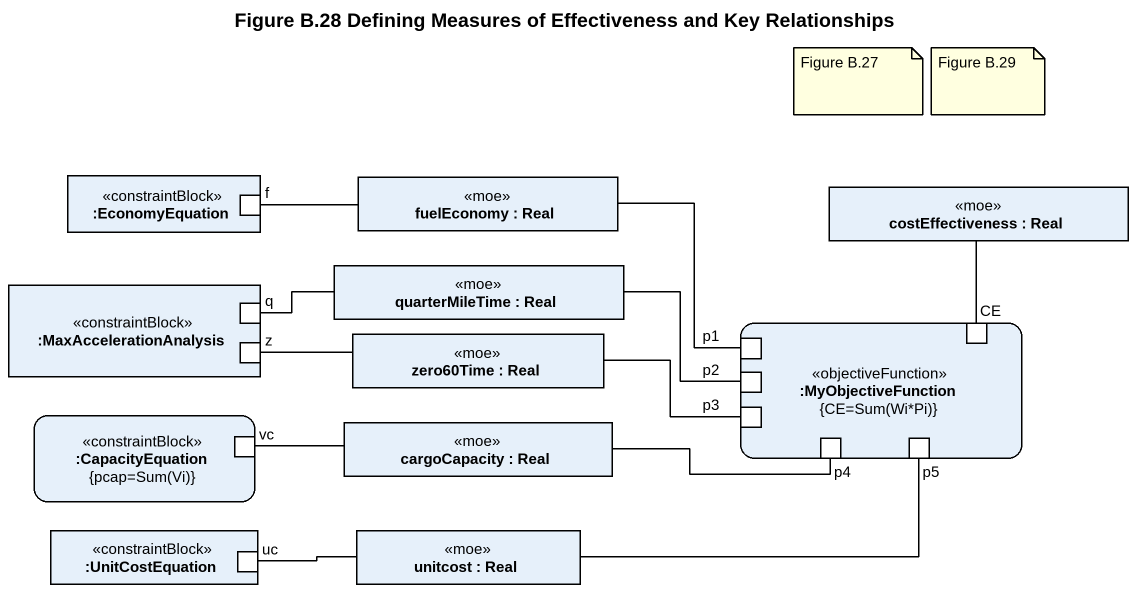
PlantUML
@startuml
title Figure B.28 Defining Measures of Effectiveness and Key Relationships
rectangle ":EconomyEquation" as EconomyEquation <<constraintBlock>> {
  port f
}
rectangle "fuelEconomy : Real" as fuelEconomy <<moe>>
rectangle "costEffectiveness : Real" as costEffectiveness <<moe>>
rectangle ":MaxAccelerationAnalysis" as MaxAccelerationAnalysis <<constraintBlock>> {
  port q
  port z
}
rectangle "quarterMileTime : Real" as quarterMileTime <<moe>>
rectangle "zero60Time : Real" as zero60Time <<moe>>
rectangle ":MyObjectiveFunction\n{CE=Sum(Wi*Pi)}" as MyObjectiveFunction <<objectiveFunction>> {
  port p1
  port p2
  port CE
  port p3
  port p4
  port p5
}
rectangle ":CapacityEquation\n{pcap=Sum(Vi)}" as CapacityEquation <<constraintBlock>> {
  port vc
}
rectangle "cargoCapacity : Real" as cargoCapacity <<moe>>
rectangle ":UnitCostEquation" as UnitCostEquation <<constraintBlock>> {
  port uc
}
rectangle "unitcost : Real" as unitcost <<moe>>
fuelEconomy -right- p1
f -right- fuelEconomy
q -right- quarterMileTime
quarterMileTime -right- p2
z -right- zero60Time
zero60Time -right- p3
CE -up- costEffectiveness
vc -right- cargoCapacity
cargoCapacity -right- p4
uc -right- unitcost
unitcost -right- p5
note as N1
  Figure B.27
end note
note as N2
  Figure B.29
end note
@enduml
